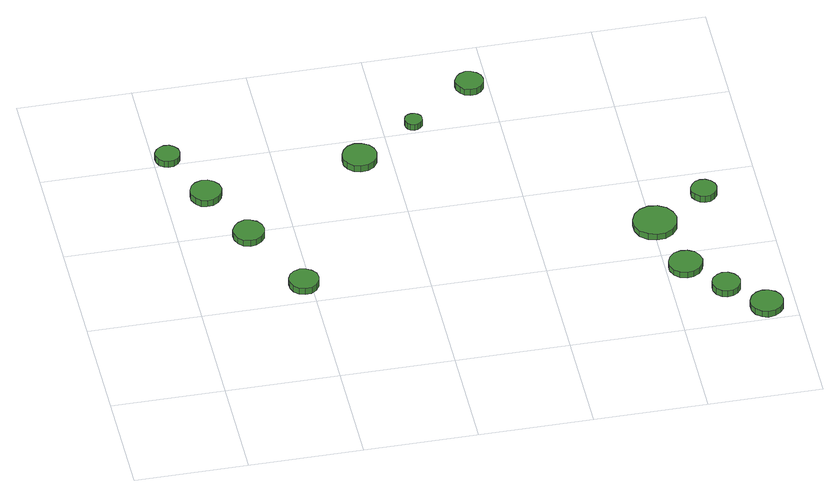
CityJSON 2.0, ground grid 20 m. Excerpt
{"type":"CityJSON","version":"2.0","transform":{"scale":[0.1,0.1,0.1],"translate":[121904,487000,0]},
"CityObjects":{
"tree1":{"type":"SolitaryVegetationObject","attributes":{"function":"something"},"geometry":[{"type":"MultiSurface","lod":"1","boundaries":[[[0,1,2,3,4,5,6,7,8,9,10,11,12,13,14]],[[15,16,17,18,19,20,21,22,23,24,25,26,27,28,29]],[[0,29,28,1]],[[1,28,27,2]],[[2,27,26,3]],[[3,26,25,4]],[[4,25,24,5]],[[5,24,23,6]],[[6,23,22,7]],[[7,22,21,8]],[[8,21,20,9]],[[9,20,19,10]],[[10,19,18,11]],[[11,18,17,12]],[[12,17,16,13]],[[13,16,15,14]],[[14,15,29,0]]]}]},
"tree2":{"type":"SolitaryVegetationObject","attributes":{"function":"something"},"geometry":[{"type":"MultiSurface","lod":"1","boundaries":[[[30,31,32,33,34,35,36,37,38,39,40,41,42,43,44]],[[45,46,47,48,49,50,51,52,53,54,55,56,57,58,59]],[[30,59,58,31]],[[31,58,57,32]],[[32,57,56,33]],[[33,56,55,34]],[[34,55,54,35]],[[35,54,53,36]],[[36,53,52,37]],[[37,52,51,38]],[[38,51,50,39]],[[39,50,49,40]],[[40,49,48,41]],[[41,48,47,42]],[[42,47,46,43]],[[43,46,45,44]],[[44,45,59,30]]]}]},
"tree3":{"type":"SolitaryVegetationObject","attributes":{"function":"something"},"geometry":[{"type":"MultiSurface","lod":"1","boundaries":[[[60,61,62,63,64,65,66,67,68,69,70,71,72,73,74]],[[75,76,77,78,79,80,81,82,83,84,85,86,87,88,89]],[[60,89,88,61]],[[61,88,87,62]],[[62,87,86,63]],[[63,86,85,64]],[[64,85,84,65]],[[65,84,83,66]],[[66,83,82,67]],[[67,82,81,68]],[[68,81,80,69]],[[69,80,79,70]],[[70,79,78,71]],[[71,78,77,72]],[[72,77,76,73]],[[73,76,75,74]],[[74,75,89,60]]]}]},
"tree4":{"type":"SolitaryVegetationObject","attributes":{"function":"something"},"geometry":[{"type":"MultiSurface","lod":"1","boundaries":[[[90,91,92,93,94,95,96,97,98,99,100,101,102,103,104]],[[105,106,107,108,109,110,111,112,113,114,115,116,117,118,119]],[[90,119,118,91]],[[91,118,117,92]],[[92,117,116,93]],[[93,116,115,94]],[[94,115,114,95]],[[95,114,113,96]],[[96,113,112,97]],[[97,112,111,98]],[[98,111,110,99]],[[99,110,109,100]],[[100,109,108,101]],[[101,108,107,102]],[[102,107,106,103]],[[103,106,105,104]],[[104,105,119,90]]]}]},
"tree5":{"type":"SolitaryVegetationObject","attributes":{"function":"something"},"geometry":[{"type":"MultiSurface","lod":"1","boundaries":[[[120,121,122,123,124,125,126,127,128,129,130,131,132,133,134]],[[135,136,137,138,139,140,141,142,143,144,145,146,147,148,149]],[[120,149,148,121]],[[121,148,147,122]],[[122,147,146,123]],[[123,146,145,124]],[[124,145,144,125]],[[125,144,143,126]],[[126,143,142,127]],[[127,142,141,128]],[[128,141,140,129]],[[129,140,139,130]],[[130,139,138,131]],[[131,138,137,132]],[[132,137,136,133]],[[133,136,135,134]],[[134,135,149,120]]]}]},
"tree6":{"type":"SolitaryVegetationObject","attributes":{"function":"something"},"geometry":[{"type":"MultiSurface","lod":"1","boundaries":[[[150,151,152,153,154,155,156,157,158,159,160,161,162,163,164]],[[165,166,167,168,169,170,171,172,173,174,175,176,177,178,179]],[[150,179,178,151]],[[151,178,177,152]],[[152,177,176,153]],[[153,176,175,154]],[[154,175,174,155]],[[155,174,173,156]],[[156,173,172,157]],[[157,172,171,158]],[[158,171,170,159]],[[159,170,169,160]],[[160,169,168,161]],[[161,168,167,162]],[[162,167,166,163]],[[163,166,165,164]],[[164,165,179,150]]]}]},
"tree7":{"type":"SolitaryVegetationObject","attributes":{"function":"something"},"geometry":[{"type":"MultiSurface","lod":"1","boundaries":[[[180,181,182,183,184,185,186,187,188,189,190,191,192,193,194]],[[195,196,197,198,199,200,201,202,203,204,205,206,207,208,209]],[[180,209,208,181]],[[181,208,207,182]],[[182,207,206,183]],[[183,206,205,184]],[[184,205,204,185]],[[185,204,203,186]],[[186,203,202,187]],[[187,202,201,188]],[[188,201,200,189]],[[189,200,199,190]],[[190,199,198,191]],[[191,198,197,192]],[[192,197,196,193]],[[193,196,195,194]],[[194,195,209,180]]]}]},
"tree8":{"type":"SolitaryVegetationObject","attributes":{"function":"something"},"geometry":[{"type":"MultiSurface","lod":"1","boundaries":[[[210,211,212,213,214,215,216,217,218,219,220,221,222,223,224]],[[225,226,227,228,229,230,231,232,233,234,235,236,237,238,239]],[[210,239,238,211]],[[211,238,237,212]],[[212,237,236,213]],[[213,236,235,214]],[[214,235,234,215]],[[215,234,233,216]],[[216,233,232,217]],[[217,232,231,218]],[[218,231,230,219]],[[219,230,229,220]],[[220,229,228,221]],[[221,228,227,222]],[[222,227,226,223]],[[223,226,225,224]],[[224,225,239,210]]]}]},
"tree9":{"type":"SolitaryVegetationObject","attributes":{"function":"something"},"geometry":[{"type":"MultiSurface","lod":"1","boundaries":[[[240,241,242,243,244,245,246,247,248,249,250,251,252,253,254]],[[255,256,257,258,259,260,261,262,263,264,265,266,267,268,269]],[[240,269,268,241]],[[241,268,267,242]],[[242,267,266,243]],[[243,266,265,244]],[[244,265,264,245]],[[245,264,263,246]],[[246,263,262,247]],[[247,262,261,248]],[[248,261,260,249]],[[249,260,259,250]],[[250,259,258,251]],[[251,258,257,252]],[[252,257,256,253]],[[253,256,255,254]],[[254,255,269,240]]]}]},
"tree10":{"type":"SolitaryVegetationObject","attributes":{"function":"something"},"geometry":[{"type":"MultiSurface","lod":"1","boundaries":[[[270,271,272,273,274,275,276,277,278,279,280,281,282,283,284]],[[285,286,287,288,289,290,291,292,293,294,295,296,297,298,299]],[[270,299,298,271]],[[271,298,297,272]],[[272,297,296,273]],[[273,296,295,274]],[[274,295,294,275]],[[275,294,293,276]],[[276,293,292,277]],[[277,292,291,278]],[[278,291,290,279]],[[279,290,289,280]],[[280,289,288,281]],[[281,288,287,282]],[[282,287,286,283]],[[283,286,285,284]],[[284,285,299,270]]]}]},
"tree11":{"type":"SolitaryVegetationObject","attributes":{"function":"something"},"geometry":[{"type":"MultiSurface","lod":"1","boundaries":[[[300,301,302,303,304,305,306,307,308,309,310,311,312,313,314]],[[315,316,317,318,319,320,321,322,323,324,325,326,327,328,329]],[[300,329,328,301]],[[301,328,327,302]],[[302,327,326,303]],[[303,326,325,304]],[[304,325,324,305]],[[305,324,323,306]],[[306,323,322,307]],[[307,322,321,308]],[[308,321,320,309]],[[309,320,319,310]],[[310,319,318,311]],[[311,318,317,312]],[[312,317,316,313]],[[313,316,315,314]],[[314,315,329,300]]]}]},
"tree12":{"type":"SolitaryVegetationObject","attributes":{"function":"something"},"geometry":[{"type":"MultiSurface","lod":"1","boundaries":[[[330,331,332,333,334,335,336,337,338,339,340,341,342,343,344]],[[345,346,347,348,349,350,351,352,353,354,355,356,357,358,359]],[[330,359,358,331]],[[331,358,357,332]],[[332,357,356,333]],[[333,356,355,334]],[[334,355,354,335]],[[335,354,353,336]],[[336,353,352,337]],[[337,352,351,338]],[[338,351,350,339]],[[339,350,349,340]],[[340,349,348,341]],[[341,348,347,342]],[[342,347,346,343]],[[343,346,345,344]],[[344,345,359,330]]]}]}
},
"vertices":[
[45,610,20],[43,619,20],[38,626,20],[30,631,20],[21,632,20],[13,629,20],[6,623,20],[2,615,20],[2,606,20],[6,597,20],[13,591,20],[21,589,20],[30,590,20],[38,594,20],[43,601,20],[43,601,7],[38,594,7],[30,590,7],[21,589,7],[13,591,7],[6,597,7],[2,606,7],[2,615,7],[6,623,7],[13,629,7],[21,632,7],[30,631,7],[38,626,7],[43,619,7],[45,610,7],
[97,506,16],[94,518,16],[87,527,16],[77,533,16],[66,534,16],[55,530,16],[47,523,16],[42,512,16],[42,501,16],[47,490,16],[55,482,16],[66,479,16],[77,480,16],[87,486,16],[94,495,16],[94,495,3],[87,486,3],[77,480,3],[66,479,3],[55,482,3],[47,490,3],[42,501,3],[42,512,3],[47,523,3],[55,530,3],[66,534,3],[77,533,3],[87,527,3],[94,518,3],[97,506,3],
[147,390,15],[145,401,15],[138,411,15],[128,416,15],[117,418,15],[106,414,15],[98,406,15],[93,396,15],[93,385,15],[98,374,15],[106,366,15],[117,363,15],[128,364,15],[138,370,15],[145,379,15],[145,379,2],[138,370,2],[128,364,2],[117,363,2],[106,366,2],[98,374,2],[93,385,2],[93,396,2],[98,406,2],[106,414,2],[117,418,2],[128,416,2],[138,411,2],[145,401,2],[147,390,2],
[213,246,15],[211,257,15],[204,266,15],[195,271,15],[184,273,15],[173,269,15],[165,262,15],[161,252,15],[161,241,15],[165,231,15],[173,223,15],[184,220,15],[195,221,15],[204,227,15],[211,236,15],[211,236,2],[204,227,2],[195,221,2],[184,220,2],[173,223,2],[165,231,2],[161,241,2],[161,252,2],[165,262,2],[173,269,2],[184,273,2],[195,271,2],[204,266,2],[211,257,2],[213,246,2],
[375,545,17],[372,557,17],[365,567,17],[354,573,17],[341,575,17],[329,571,17],[320,562,17],[315,551,17],[315,538,17],[320,527,17],[329,518,17],[341,515,17],[354,516,17],[365,522,17],[372,532,17],[372,532,4],[365,522,4],[354,516,4],[341,515,4],[329,518,4],[320,527,4],[315,538,4],[315,551,4],[320,562,4],[329,571,4],[341,575,4],[354,573,4],[365,567,4],[372,557,4],[375,545,4],
[469,621,15],[468,627,15],[464,632,15],[459,635,15],[452,636,15],[446,634,15],[441,630,15],[439,624,15],[439,617,15],[441,611,15],[446,607,15],[452,605,15],[459,606,15],[464,609,15],[468,614,15],[468,614,3],[464,609,3],[459,606,3],[452,605,3],[446,607,3],[441,611,3],[439,617,3],[439,624,3],[441,630,3],[446,634,3],[452,636,3],[459,635,3],[464,632,3],[468,627,3],[469,621,3],
[592,701,15],[590,711,15],[584,719,15],[575,724,15],[565,726,15],[555,722,15],[548,716,15],[543,706,15],[543,696,15],[548,687,15],[555,680,15],[565,677,15],[575,678,15],[584,683,15],[590,691,15],[590,691,2],[584,683,2],[575,678,2],[565,677,2],[555,680,2],[548,687,2],[543,696,2],[543,706,2],[548,716,2],[555,722,2],[565,726,2],[575,724,2],[584,719,2],[590,711,2],[592,701,2],
[864,162,14],[861,174,14],[854,184,14],[843,190,14],[831,191,14],[819,188,14],[810,179,14],[805,168,14],[805,156,14],[810,144,14],[819,136,14],[831,132,14],[843,134,14],[854,140,14],[861,150,14],[861,150,2],[854,140,2],[843,134,2],[831,132,2],[819,136,2],[810,144,2],[805,156,2],[805,168,2],[810,179,2],[819,188,2],[831,191,2],[843,190,2],[854,184,2],[861,174,2],[864,162,2],
[843,278,15],[839,293,15],[830,306,15],[816,314,15],[800,316,15],[785,311,15],[773,300,15],[767,286,15],[767,270,15],[773,255,15],[785,245,15],[800,240,15],[816,241,15],[830,249,15],[839,262,15],[839,262,2],[830,249,2],[816,241,2],[800,240,2],[785,245,2],[773,255,2],[767,270,2],[767,286,2],[773,300,2],[785,311,2],[800,316,2],[816,314,2],[830,306,2],[839,293,2],[843,278,2],
[916,96,14],[914,106,14],[908,114,14],[899,120,14],[888,121,14],[879,117,14],[871,110,14],[867,101,14],[867,91,14],[871,81,14],[879,74,14],[888,71,14],[899,72,14],[908,77,14],[914,86,14],[914,86,1],[908,77,1],[899,72,1],[888,71,1],[879,74,1],[871,81,1],[867,91,1],[867,101,1],[871,110,1],[879,117,1],[888,121,1],[899,120,1],[908,114,1],[914,106,1],[916,96,1],
[978,32,15],[975,44,15],[968,53,15],[958,59,15],[946,61,15],[935,57,15],[926,49,15],[921,38,15],[921,26,15],[926,15,15],[935,7,15],[946,3,15],[958,5,15],[968,11,15],[975,20,15],[975,20,2],[968,11,2],[958,5,2],[946,3,2],[935,7,2],[926,15,2],[921,26,2],[921,38,2],[926,49,2],[935,57,2],[946,61,2],[958,59,2],[968,53,2],[975,44,2],[978,32,2],
[926,345,14],[924,354,14],[918,362,14],[910,367,14],[900,368,14],[892,365,14],[885,358,14],[881,350,14],[881,340,14],[885,332,14],[892,325,14],[900,322,14],[910,323,14],[918,328,14],[924,336,14],[924,336,1],[918,328,1],[910,323,1],[900,322,1],[892,325,1],[885,332,1],[881,340,1],[881,350,1],[885,358,1],[892,365,1],[900,368,1],[910,367,1],[918,362,1],[924,354,1],[926,345,1]
]}
